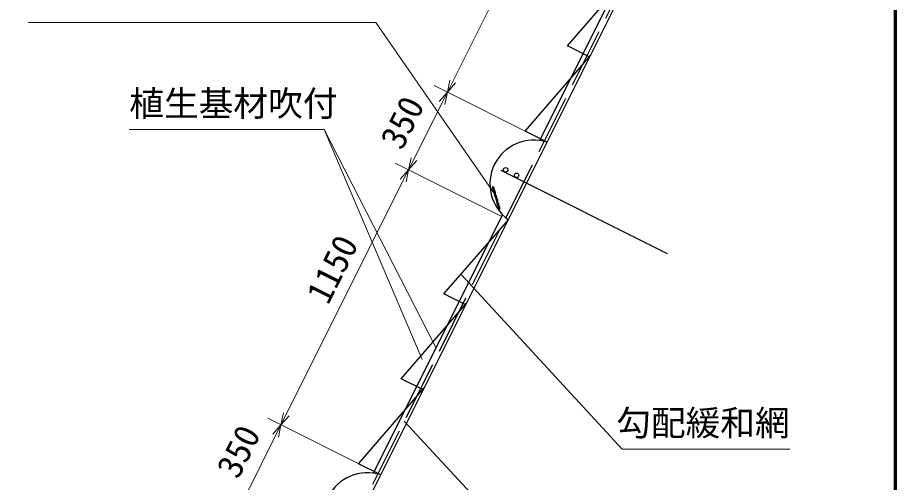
# Model space of a CAD drawing. Units: millimetres, scale not verified. Extents: x 400 to 16400, y 400 to 11650.
# Drawn here: x 12861 to 16400, y 2192 to 4066 of the extents above; entities that cross this region are included whole.
import ezdxf
from ezdxf.enums import TextEntityAlignment as Align

# ---------------------------------------------------------------- set-up
doc = ezdxf.new("R2010")
doc.units = ezdxf.units.MM
doc.header["$LTSCALE"] = 40
doc.linetypes.add('DASHED', pattern=[7.5, 6, -1.5])
for name, color, linetype, lineweight in [('C-STR', 1, 'Continuous', 25), ('C-STR-DIM', 1, 'Continuous', 13), ('C-STR-HTXT', 1, 'Continuous', 13), ('C-TTL', 2, 'Continuous', 70)]:
    doc.layers.add(name, color=color, linetype=linetype, lineweight=lineweight)
doc.styles.add('ＭＳ ゴシック', font='')
doc.styles.get('ＭＳ ゴシック').set_extended_font_data('MS Gothic')

msp = doc.modelspace()

# ---------------------------------------------------------------- linework, layer by layer
at = {"layer": 'C-STR', "linetype": 'DASHED'}
msp.add_line((13487.86, 575.14), (15723.54, 5046.5), dxfattribs=at)
at = {"layer": 'C-STR', "color": 7}
for p, q in [((13497.95, 567.8), (15734.02, 5039.94)), ((14965.99, 3570.96), (15486.88, 4612.73)), ((14808.84, 3451), (15479.66, 3115.59)), ((14295.17, 2229.31), (14816.06, 3271.09))]:
    msp.add_line(p, q, dxfattribs=at)
at = {"layer": 'C-STR', "color": 6}
for p, q in [((15078.09, 3951.69), (15342.84, 4257.58)), ((15167.54, 3906.96), (15078.09, 3951.69)), ((14906.68, 3608.85), (15171.43, 3914.75)), ((14996.12, 3564.13), (14906.68, 3608.85)), ((14774.3, 3384.03), (14776.73, 3384.41)), ((14774.3, 3384.03), (14774.6, 3383.01)), ((14779.03, 3379.92), (14775.71, 3381.65)), ((14780.05, 3382.67), (14776.73, 3384.41)), ((14777.15, 3374.31), (14777.74, 3372.26)), ((14777.35, 3376.05), (14779.22, 3379.3)), ((14782.18, 3369.17), (14778.86, 3370.9)), ((14779.69, 3374.28), (14781.56, 3377.53)), ((14783.19, 3371.92), (14779.87, 3373.66)), ((14780.29, 3363.56), (14780.89, 3361.51)), ((14780.49, 3365.3), (14782.36, 3368.55)), ((14781.76, 3379.27), (14781.16, 3381.32)), ((14782.83, 3363.53), (14784.7, 3366.78)), ((14786.34, 3361.17), (14783.02, 3362.91)), ((14784.91, 3368.52), (14784.31, 3370.57)), ((14785.32, 3358.42), (14782, 3360.15)), ((14783.43, 3352.81), (14784.03, 3350.76)), ((14783.64, 3354.55), (14785.5, 3357.8)), ((14788.46, 3347.67), (14785.14, 3349.4)), ((14785.98, 3352.78), (14787.84, 3356.03)), ((14789.48, 3350.42), (14786.16, 3352.16)), ((14786.57, 3342.06), (14787.17, 3340.01)), ((14786.78, 3343.8), (14788.64, 3347.05)), ((14788.05, 3357.77), (14787.45, 3359.82)), ((14791.46, 3336.88), (14788.28, 3338.65)), ((14789.12, 3342.03), (14790.98, 3345.28)), ((14792.62, 3339.67), (14789.3, 3341.41)), ((14789.71, 3331.31), (14790.31, 3329.26)), ((14789.92, 3333.05), (14791.63, 3336.26)), ((14791.19, 3347.02), (14790.59, 3349.07)), ((14794.74, 3326.17), (14791.42, 3327.9)), ((14792.26, 3331.28), (14794.13, 3334.53)), ((14795.76, 3328.92), (14792.44, 3330.66)), ((14794.33, 3336.27), (14793.73, 3338.32)), ((14797.47, 3325.52), (14796.87, 3327.57)), ((14792.86, 3320.56), (14793.45, 3318.51)), ((14793.06, 3322.3), (14794.93, 3325.55)), ((14797.89, 3315.42), (14794.57, 3317.15)), ((14795.4, 3320.53), (14797.27, 3323.78)), ((14798.9, 3318.17), (14795.58, 3319.91)), ((14796, 3309.81), (14796.6, 3307.76)), ((14796.2, 3311.55), (14798.07, 3314.8)), ((14801.03, 3304.67), (14797.71, 3306.4)), ((14798.18, 3315.24), (14798.17, 3315.21)), ((14798.17, 3315.21), (14798.42, 3315.23)), ((14798.42, 3315.23), (14798.17, 3315.21)), ((14798.17, 3315.21), (14798.18, 3315.18)), ((14798.19, 3315.27), (14798.18, 3315.24)), ((14798.18, 3315.24), (14798.42, 3315.23)), ((14798.42, 3315.23), (14798.18, 3315.24)), ((14798.18, 3315.18), (14798.42, 3315.23)), ((14798.42, 3315.23), (14798.18, 3315.18)), ((14798.18, 3315.18), (14798.19, 3315.14)), ((14798.22, 3315.29), (14798.19, 3315.27)), ((14798.19, 3315.27), (14798.42, 3315.23)), ((14798.42, 3315.23), (14798.19, 3315.27)), ((14798.19, 3315.14), (14798.42, 3315.23)), ((14798.42, 3315.23), (14798.19, 3315.14)), ((14798.19, 3315.14), (14798.21, 3315.12)), ((14798.21, 3315.12), (14798.42, 3315.23)), ((14798.42, 3315.23), (14798.21, 3315.12)), ((14798.21, 3315.12), (14798.23, 3315.1)), ((14798.24, 3315.31), (14798.22, 3315.29)), ((14798.22, 3315.29), (14798.42, 3315.23)), ((14798.42, 3315.23), (14798.22, 3315.29)), ((14798.23, 3315.1), (14798.42, 3315.23)), ((14798.42, 3315.23), (14798.23, 3315.1)), ((14798.23, 3315.1), (14798.26, 3315.08)), ((14798.27, 3315.32), (14798.24, 3315.31)), ((14798.24, 3315.31), (14798.42, 3315.23)), ((14798.42, 3315.23), (14798.24, 3315.31)), ((14798.26, 3315.08), (14798.42, 3315.23)), ((14798.42, 3315.23), (14798.26, 3315.08)), ((14798.26, 3315.08), (14798.29, 3315.08)), ((14798.31, 3315.33), (14798.27, 3315.32)), ((14798.27, 3315.32), (14798.42, 3315.23)), ((14798.42, 3315.23), (14798.27, 3315.32)), ((14798.29, 3315.08), (14798.42, 3315.23)), ((14798.42, 3315.23), (14798.29, 3315.08)), ((14798.29, 3315.08), (14798.33, 3315.08)), ((14798.34, 3315.32), (14798.31, 3315.33)), ((14798.31, 3315.33), (14798.42, 3315.23)), ((14798.42, 3315.23), (14798.31, 3315.33)), ((14798.33, 3315.08), (14798.42, 3315.23)), ((14798.42, 3315.23), (14798.33, 3315.08)), ((14798.33, 3315.08), (14798.36, 3315.09)), ((14798.37, 3315.31), (14798.34, 3315.32)), ((14798.34, 3315.32), (14798.42, 3315.23)), ((14798.42, 3315.23), (14798.34, 3315.32)), ((14798.36, 3315.09), (14798.42, 3315.23)), ((14798.42, 3315.23), (14798.36, 3315.09)), ((14798.36, 3315.09), (14798.38, 3315.11)), ((14798.39, 3315.29), (14798.37, 3315.31)), ((14798.37, 3315.31), (14798.42, 3315.23)), ((14798.42, 3315.23), (14798.37, 3315.31)), ((14798.38, 3315.11), (14798.42, 3315.23)), ((14798.42, 3315.23), (14798.38, 3315.11)), ((14798.38, 3315.11), (14798.4, 3315.14)), ((14798.41, 3315.26), (14798.39, 3315.29)), ((14798.39, 3315.29), (14798.42, 3315.23)), ((14798.42, 3315.23), (14798.39, 3315.29)), ((14798.4, 3315.14), (14798.42, 3315.23)), ((14798.42, 3315.23), (14798.4, 3315.14)), ((14798.4, 3315.14), (14798.42, 3315.16)), ((14798.42, 3315.23), (14798.41, 3315.26)), ((14798.42, 3315.16), (14798.42, 3315.23)), ((14798.42, 3315.23), (14798.42, 3315.16)), ((14798.42, 3315.2), (14798.42, 3315.23)), ((14798.42, 3315.16), (14798.42, 3315.2)), ((14798.54, 3309.78), (14800.41, 3313.03)), ((14802.05, 3307.42), (14798.73, 3309.16)), ((14799.14, 3299.06), (14799.77, 3297.02)), ((14799.35, 3300.8), (14801.21, 3304.05)), ((14800.61, 3314.77), (14800.02, 3316.82)), ((14804.58, 3293.7), (14800.85, 3295.65)), ((14801.69, 3299.03), (14803.55, 3302.28)), ((14806.03, 3296.23), (14801.87, 3298.41)), ((14803.76, 3304.02), (14803.16, 3306.06)), ((14804.58, 3293.7), (14806.03, 3296.23)), ((14578.69, 2952.88), (14839.6, 3251.08)), ((14668.13, 2908.16), (14578.69, 2952.88)), ((14407.27, 2610.05), (14672.02, 2915.94)), ((14496.72, 2565.32), (14407.27, 2610.05)), ((14235.86, 2267.21), (14500.61, 2573.11)), ((14325.3, 2222.49), (14235.86, 2267.21))]:
    msp.add_line(p, q, dxfattribs=at)
at = {"layer": 'C-STR', "color": 7}
for centre in [(14828.71, 3452.62), (14872.65, 3430.37)]:
    msp.add_circle(centre, 9, dxfattribs=at)
at = {"layer": 'C-STR', "color": 6}
for centre, radius in [((14777.22, 3379.05), 1.64), ((14784.83, 3363.77), 1.64), ((14786.65, 3346.8), 1.64), ((14794.26, 3331.52), 1.64), ((14796.07, 3314.55), 1.64), ((14798.3, 3315.2), 0.125), ((14803.68, 3299.27), 1.64)]:
    msp.add_circle(centre, radius, dxfattribs=at)
at = {"layer": 'C-STR', "color": 7}
for centre in [(14942.08, 3395.49), (14271.26, 2053.85)]:
    msp.add_arc(centre, 177.08, 72.23236, 234.63754, dxfattribs=at)
at = {"layer": 'C-STR', "color": 6}
for centre, radius, start, end in [((14776.75, 3383.64), 2.24, 196.29205, 242.41536), ((14779.3, 3374.94), 2.24, 150.16875, 196.29205), ((14779.89, 3372.89), 2.24, 196.29205, 242.41536), ((14778.83, 3379.52), 0.448, 330.16875, 62.41536), ((14780.08, 3374.05), 0.448, 150.16875, 242.41536), ((14779.01, 3380.69), 2.24, 16.29205, 62.41536), ((14782.44, 3364.19), 2.24, 150.16875, 196.29205), ((14779.61, 3378.64), 2.24, 330.16875, 16.29205), ((14781.97, 3368.77), 0.448, 330.16875, 62.41536), ((14783.22, 3363.3), 0.448, 150.16875, 242.41536), ((14782.16, 3369.94), 2.24, 16.29205, 62.41536), ((14782.75, 3367.89), 2.24, 330.16875, 16.29205), ((14783.04, 3362.14), 2.24, 196.29205, 242.41536), ((14785.58, 3353.44), 2.24, 150.16875, 196.29205), ((14786.18, 3351.39), 2.24, 196.29205, 242.41536), ((14785.11, 3358.02), 0.448, 330.16875, 62.41536), ((14786.37, 3352.55), 0.448, 150.16875, 242.41536), ((14785.3, 3359.19), 2.24, 16.29205, 62.41536), ((14788.72, 3342.69), 2.24, 150.16875, 196.29205), ((14789.32, 3340.64), 2.24, 196.29205, 242.41536), ((14785.9, 3357.14), 2.24, 330.16875, 16.29205), ((14788.25, 3347.27), 0.448, 330.16875, 62.41536), ((14789.51, 3341.8), 0.448, 150.16875, 242.41536), ((14788.44, 3348.44), 2.24, 16.29205, 62.41536), ((14791.86, 3331.93), 2.24, 150.16875, 196.29205), ((14792.46, 3329.89), 2.24, 196.29205, 242.41536), ((14789.04, 3346.39), 2.24, 330.16875, 16.29205), ((14792.65, 3331.05), 0.448, 150.16875, 242.41536), ((14791.58, 3337.69), 2.24, 16.29205, 62.41536), ((14792.18, 3335.64), 2.24, 330.16875, 16.29205), ((14794.72, 3326.94), 2.24, 16.29205, 62.41536), ((14795.01, 3321.18), 2.24, 150.16875, 196.29205), ((14795.6, 3319.14), 2.24, 196.29205, 242.41536), ((14794.54, 3325.77), 0.448, 330.16875, 62.41536), ((14795.79, 3320.3), 0.448, 150.16875, 242.41536), ((14798.15, 3310.43), 2.24, 150.16875, 196.29205), ((14798.75, 3308.39), 2.24, 196.29205, 242.41536), ((14795.32, 3324.89), 2.24, 330.16875, 16.29205), ((14797.68, 3315.02), 0.448, 330.16875, 62.41536), ((14798.93, 3309.55), 0.448, 150.16875, 242.41536), ((14797.87, 3316.19), 2.24, 16.29205, 62.41536), ((14801.29, 3299.68), 2.24, 150.16875, 196.29205), ((14802.7, 3298.12), 3.12, 200.58807, 231.47899), ((14798.46, 3314.14), 2.24, 330.16875, 16.29205), ((14800.82, 3304.27), 0.448, 330.16875, 62.41536), ((14802.08, 3298.8), 0.448, 150.16875, 242.41536), ((14801.01, 3305.44), 2.24, 16.29205, 62.41536), ((14801.61, 3303.39), 2.24, 330.16875, 16.29205)]:
    msp.add_arc(centre, radius, start, end, dxfattribs=at)
at = {"layer": 'C-STR-DIM'}
for p, q in [((14593.63, 3765.38), (15107.92, 4793.97)), ((14969.29, 3577.55), (14539.96, 3792.21)), ((14593.63, 3765.38), (14603.65, 3814.36)), ((14593.63, 3765.38), (14626.8, 3802.79)), ((14437.1, 3452.33), (14593.63, 3765.38)), ((14593.63, 3765.38), (14560.45, 3727.97)), ((14593.63, 3765.38), (14583.6, 3716.39)), ((14812.76, 3264.5), (14383.44, 3479.16)), ((14437.1, 3452.33), (14447.13, 3501.31)), ((14437.1, 3452.33), (14470.28, 3489.74)), ((13922.81, 2423.74), (14437.1, 3452.33)), ((14437.1, 3452.33), (14403.93, 3414.92)), ((14437.1, 3452.33), (14427.08, 3403.34)), ((14298.47, 2235.91), (13869.14, 2450.57)), ((13922.81, 2423.74), (13932.83, 2472.72)), ((13922.81, 2423.74), (13955.98, 2461.15)), ((13766.28, 2110.69), (13922.81, 2423.74)), ((13922.81, 2423.74), (13889.63, 2386.33)), ((13922.81, 2423.74), (13912.78, 2374.75))]:
    msp.add_line(p, q, dxfattribs=at)
at = {"layer": 'C-STR-HTXT'}
for p, q in [((12904.73, 4045.8), (14304.73, 4045.8)), ((14786.16, 3352.16), (14304.73, 4045.8)), ((13310.9, 3614.33), (13900.51, 3614.33)), ((13900.51, 3614.33), (14097.1, 3614.33)), ((14546.87, 2736.14), (14097.1, 3614.33)), ((14097.1, 3614.33), (14491.97, 2687.57)), ((14650.65, 3028.56), (15298.48, 2325.89)), ((14419.55, 2438.52), (14826.41, 2001)), ((15298.48, 2325.89), (15974.15, 2325.89))]:
    msp.add_line(p, q, dxfattribs=at)
at = {"layer": 'C-TTL'}
msp.add_lwpolyline([(400, 400), (16400, 400), (16400, 11480), (400, 11480)], close=True, dxfattribs=at)

# ---------------------------------------------------------------- texts
at = {"layer": 'C-STR-DIM', "color": 7, "style": 'ＭＳ ゴシック'}
for s, p in [('350', (14438.01, 3512.95)), ('1150', (14140.51, 2890.72)), ('350', (13777.77, 2187.17))]:
    msp.add_text(s, height=102.6, rotation=63.435, dxfattribs=at).set_placement(p, align=Align.BOTTOM_LEFT)
at = {"layer": 'C-STR-HTXT', "color": 7, "style": 'ＭＳ ゴシック'}
for s, p in [('植生基材吹付', (13310.9, 3638.04)), ('勾配緩和網', (15274.15, 2349.89))]:
    msp.add_text(s, height=102.6, dxfattribs=at).set_placement(p, align=Align.BOTTOM_LEFT)

doc.saveas('drawing.dxf')
